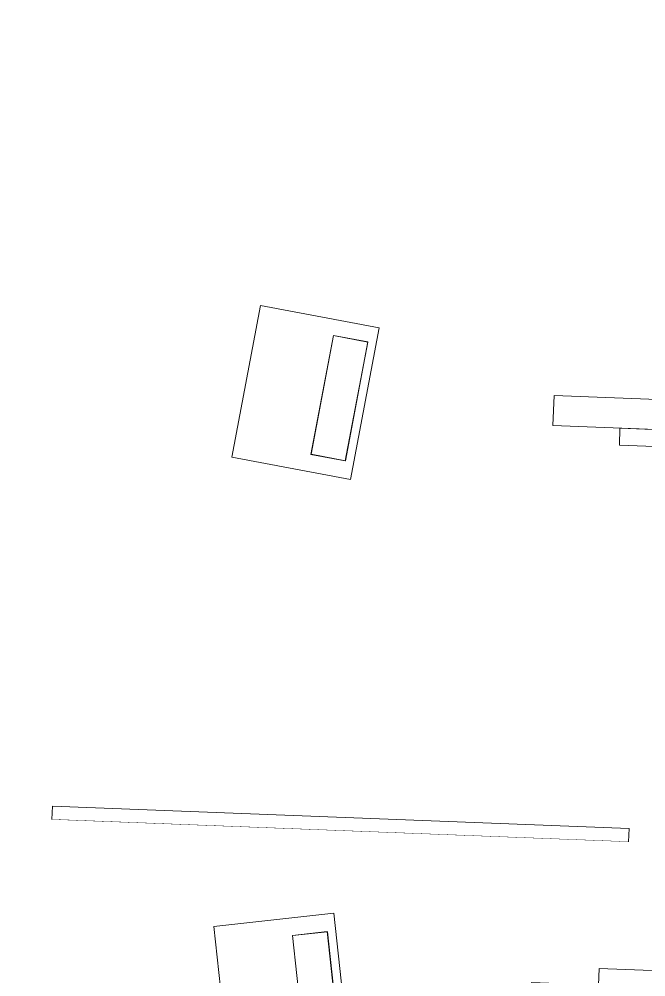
# Model space of a CAD drawing. Header units: millimetres. Extents: x 32078 to 83548, y -4690 to 56252.
# Drawn here: x 65167 to 66101, y 20306 to 21733 of the extents above; entities that cross this region are included whole.
import ezdxf

# ---------------------------------------------------------------- set-up
doc = ezdxf.new("R2010")
doc.units = ezdxf.units.MM
doc.header["$MEASUREMENT"] = 0
for name, color, linetype, lineweight in [('FURN-FILE', 211, 'Continuous', 0), ('FURN-STOR', 213, 'Continuous', 0), ('FURN-WKST', 42, 'Continuous', 13), ('FURN-WKST-SCRN', 92, 'Continuous', 13)]:
    doc.layers.add(name, color=color, linetype=linetype, lineweight=lineweight)

# ---------------------------------------------------------------- blocks, each defined once
blk = doc.blocks.new('*U354')
at = {"color": 0, "linetype": 'ByBlock', "lineweight": -2}
blk.add_wipeout([(-903.1903323073493, -65.17210588034504), (-887.7446711558005, 334.52957231422283), (910.9133117798488, 265.023579532477), (895.4676506283145, -134.67809866205425)], dxfattribs=at)
at = {"color": 0, "linetype": 'ByBlock', "lineweight": -2, "flags": 128}
for points in [[(30.79734058619943, 279.0191949113505), (31.56962920153455, 299.0042786063132), (890.9282280848711, 265.7958681477867), (890.155939469565, 245.8107844528095), (30.79734058619943, 279.0191949113505)], [(-883.2047982233125, -65.94441189899226), (-882.4325096080574, -45.95932820405869), (-23.07391072464816, -79.16773866259973), (-23.84619933996873, -99.15282235755149), (-883.2047982233125, -65.94441189899226)]]:
    blk.add_lwpolyline(points, close=True, dxfattribs=at)
blk = doc.blocks.new('Spine 1800x400_18')
at = {"color": 0, "linetype": 'ByBlock', "lineweight": -2, "extrusion": (0, 0, -1), "rotation": 2.212849044904996}
blk.add_blockref('*U354', (-900.0000621421932, 100.0019586063027), dxfattribs=at)
blk = doc.blocks.new('ws 2400_11')
at = {"color": 0, "linetype": 'ByBlock', "lineweight": -2}
blk.add_wipeout([(-0.0008488859166391194, 749.9999999995237), (2400.002431522466, 750.0027164382302), (2400.0032804084044, 0.0027164387067841744), (0, -3.637978807091713e-12)], dxfattribs=at)
blk = doc.blocks.new('ws 2400_14')
at = {"color": 0, "linetype": 'ByBlock', "lineweight": -2}
blk.add_wipeout([(-0.0008488859020872042, 749.9999999995234), (2400.0024315224655, 750.0027164382338), (2400.003280408404, 0.0027164387065568008), (-1.4551915228366852e-11, 0)], dxfattribs=at)
blk = doc.blocks.new('*U970')
at = {"color": 0, "linetype": 'ByBlock', "lineweight": -2, "flags": 128}
for points in [[(3.637875235297543, 105.9297435535045), (229.6395514689575, 63.21836622041155), (196.2132561646868, -113.6525108320347), (-29.78842006887498, -70.94113349886902), (3.637875235297543, 105.9297435535045)], [(-1.817887515913753, -63.13799520104658), (175.1252945630767, -96.57795521485968), (184.7994481938949, -45.38843445455132), (7.856266114846221, -11.94847444069455), (-1.817887515913753, -63.13799520104658)], [(-1.579579557292163, -63.5735482716118), (175.4262480723701, -96.68030883687607), (185.0040073696655, -45.47266476890945), (7.998179740017804, -12.3659042037616), (-1.579579557292163, -63.5735482716118)]]:
    blk.add_lwpolyline(points, close=True, dxfattribs=at)
blk = doc.blocks.new('*U974')
at = {"color": 0, "linetype": 'ByBlock', "lineweight": -2}
for p, q in [((-77.3504602601788, 248.9608467578073), (-77.92972024992196, 233.9718910320807)), ((7.036208975521731, 245.6996575158846), (-77.3504602601788, 248.9608467578073)), ((6.45694898570946, 230.7107017901581), (-77.92972024992196, 233.9718910320807)), ((-95.50056195680008, -220.6919439465055), (-96.07982194657234, -235.6808996721738)), ((-11.11389272112501, -223.95313318837), (-95.50056195680008, -220.6919439465055)), ((-11.69315271090818, -238.9420889140383), (-96.07982194657234, -235.6808996721738))]:
    blk.add_line(p, q, dxfattribs=at)
at = {"color": 0, "linetype": 'ByBlock', "lineweight": -2, "extrusion": (0, 0, -1), "flags": 128}
for points in [[(-80.3876017323164, 460.5289075268884), (-63.00983924708999, 10.86119856241567), (-107.9767064242405, 9.123418593037059), (-125.3544689094924, 458.7911275575316), (-80.3876017323164, 460.5289075268884)], [(-76.5258870413054, 360.6030174418265), (-66.87155390752378, 110.7870886486853), (-41.88996103139289, 111.7525219649833), (-51.54429416520725, 361.5684507581391), (-76.5258870413054, 360.6030174418265)], [(103.4398813457701, 291.22905686593), (37.70445010518233, 288.6886593941817), (41.46800191511647, 191.3028353341142), (107.2034331556752, 193.8432328058407), (103.4398813457701, 291.22905686593)], [(-47.19984427113377, 249.1512827838087), (-46.23441092546273, 224.1696899393282), (-6.263862322448404, 225.7143832149595), (-7.229295638757321, 250.6959760910395), (-47.19984427113377, 249.1512827838087)], [(-62.23750003566602, -9.123883177293465), (-44.85973755041414, -458.7915921418171), (-89.82660472747011, -460.5293721111666), (-107.2043672130494, -10.86166314670845), (-62.23750003566602, -9.123883177293465)], [(-58.37578534468412, -109.0497732624426), (-48.72145221087339, -358.8657020555402), (-23.73985933477161, -357.9002687392131), (-33.39419246852412, -108.084339946101), (-58.37578534468412, -109.0497732624426)], [(121.5899830423878, -178.4237338383537), (55.85455180179633, -180.9641313100437), (59.61810361176686, -278.3499553701258), (125.3535348523474, -275.8095578984357), (121.5899830423878, -178.4237338383537)], [(-29.04974257448703, -220.5015079204459), (-28.08430922881598, -245.4831007649118), (11.88623937417651, -243.9384074892514), (10.92080605785668, -218.9568146131278), (-29.04974257448703, -220.5015079204459)]]:
    blk.add_lwpolyline(points, close=True, dxfattribs=at)
blk = doc.blocks.new('wrk_73')
at = {"layer": 'FURN-FILE', "color": 0, "linetype": 'Continuous', "lineweight": 0, "extrusion": (0, 0, -1), "rotation": 92.21292925001441}
blk.add_blockref('*U970', (-1426.936658187195, 150.2067273224457), dxfattribs=at)
at = {"layer": 'FURN-FILE', "color": 0, "linetype": 'Continuous', "lineweight": 0, "rotation": 92.21320400544748}
blk.add_blockref('*U974', (599.7811701461906, 152.5824639066705), dxfattribs=at)
at = {"color": 0, "linetype": 'Continuous', "lineweight": 0}
blk.add_wipeout([(1699.9984720042778, 1350.0019241405898), (1249.998472004547, 1350.0014148090268), (1249.9991511132541, 750.0014148093906), (1699.9991511129922, 750.0019241409536)], dxfattribs=at).dxf.layer = 'FURN-FILE'
at = {"color": 0}
blk.add_wipeout([(1249.9984720045472, 1350.0014148090268), (1699.9991511129924, 1350.0014148090268), (1699.9991511129924, 750.0019241409536), (1249.99847200454, 750.0019241409536)], dxfattribs=at).dxf.layer = 'FURN-STOR'
blk = doc.blocks.new('*U994')
at = {"color": 0, "linetype": 'ByBlock', "lineweight": -2, "extrusion": (0, 0, -1), "flags": 128}
for points in [[(-3.637875235297543, 105.9297435535045), (-229.6395514689575, 63.21836622041155), (-196.2132561646868, -113.6525108320347), (29.78842006887862, -70.94113349886902), (-3.637875235297543, 105.9297435535045)], [(1.817887515913753, -63.13799520103203), (-175.1252945630804, -96.57795521485968), (-184.7994481938949, -45.38843445454404), (-7.856266114846221, -11.94847444069455), (1.817887515913753, -63.13799520103203)], [(1.579579557292163, -63.57354827160452), (-175.4262480723737, -96.68030883687607), (-185.0040073696618, -45.47266476890945), (-7.998179740014166, -12.36590420374705), (1.579579557292163, -63.57354827160452)]]:
    blk.add_lwpolyline(points, close=True, dxfattribs=at)
blk = doc.blocks.new('*U998')
at = {"color": 0, "linetype": 'ByBlock', "lineweight": -2}
for p, q in [((-77.3504602601788, 248.9608467578219), (-77.9297202499256, 233.9718910321099)), ((7.036208975521731, 245.6996575158992), (-77.3504602601788, 248.9608467578219)), ((6.456948985713097, 230.7107017901872), (-77.9297202499256, 233.9718910321099)), ((-95.50056195679281, -220.6919439464837), (-96.07982194657234, -235.6808996721666)), ((-11.11389272112865, -223.9531331883481), (-95.50056195679281, -220.6919439464837)), ((-11.69315271090454, -238.9420889140165), (-96.07982194657234, -235.6808996721666))]:
    blk.add_line(p, q, dxfattribs=at)
at = {"color": 0, "linetype": 'ByBlock', "lineweight": -2, "flags": 128}
for points in [[(80.38760173231276, 460.5289075269102), (63.00983924708999, 10.86119856243022), (107.9767064242405, 9.123418593066162), (125.3544689094924, 458.7911275575461), (80.38760173231276, 460.5289075269102)], [(76.5258870413054, 360.6030174418411), (66.87155390752378, 110.7870886486926), (41.88996103139289, 111.7525219650124), (51.54429416520725, 361.5684507581609), (76.5258870413054, 360.6030174418411)], [(-103.4398813457665, 291.2290568659664), (-37.70445010517869, 288.6886593942036), (-41.46800191511647, 191.302835334136), (-107.2034331556752, 193.8432328058552), (-103.4398813457665, 291.2290568659664)], [(47.19984427113377, 249.151282783816), (46.23441092546636, 224.1696899393428), (6.263862322444766, 225.7143832149595), (7.229295638760959, 250.6959760910686), (47.19984427113377, 249.151282783816)], [(62.23750003566602, -9.123883177278913), (44.85973755041414, -458.7915921418025), (89.82660472747011, -460.5293721111666), (107.204367213053, -10.86166314668662), (62.23750003566602, -9.123883177278913)], [(58.37578534468776, -109.0497732624208), (48.72145221086976, -358.8657020555111), (23.73985933477525, -357.9002687391912), (33.39419246852776, -108.0843399460719), (58.37578534468776, -109.0497732624208)], [(-121.5899830423878, -178.4237338383391), (-55.85455180179997, -180.9641313100146), (-59.61810361176322, -278.3499553701113), (-125.353534852351, -275.8095578984212), (-121.5899830423878, -178.4237338383391)], [(29.04974257448339, -220.5015079204168), (28.08430922881598, -245.48310076489), (-11.88623937417287, -243.9384074892296), (-10.92080605786032, -218.956814613106), (29.04974257448339, -220.5015079204168)]]:
    blk.add_lwpolyline(points, close=True, dxfattribs=at)
blk = doc.blocks.new('wrk_77')
at = {"layer": 'FURN-FILE', "color": 0, "linetype": 'Continuous', "lineweight": 0, "extrusion": (0, 0, -1), "rotation": 92.21292925001437}
blk.add_blockref('*U994', (-1426.936658187202, 150.2067273224457), dxfattribs=at)
at = {"layer": 'FURN-FILE', "color": 0, "linetype": 'Continuous', "lineweight": 0, "rotation": 92.21320400544748}
blk.add_blockref('*U998', (599.7811701462051, 152.5824639066668), dxfattribs=at)

msp = doc.modelspace()

# ---------------------------------------------------------------- block references
at = {"layer": 'FURN-WKST-SCRN', "extrusion": (0, 0, -1), "rotation": 2.213139155339487}
msp.add_blockref('Spine 1800x400_18', (-66994.43464842718, 20471.56577098523), dxfattribs=at)

# ---------------------------------------------------------------- next in the draw order: block references
at = {"layer": 'FURN-WKST', "extrusion": (0, 0, -1), "rotation": 2.213139155339487}
msp.add_blockref('ws 2400_11', (-67609.4376842689, 20848.09892458461), dxfattribs=at)
at = {"layer": 'FURN-WKST', "rotation": 177.7868608446605}
msp.add_blockref('ws 2400_14', (67593.99044318251, 20448.38546808937), dxfattribs=at)

# ---------------------------------------------------------------- next in the draw order: block references
at = {"layer": 'FURN-FILE', "linetype": 'Continuous', "lineweight": 0, "extrusion": (0, 0, -1), "rotation": 2.213139155339487}
msp.add_blockref('wrk_73', (-67009.89157819956, 20871.263418742), dxfattribs=at)
at = {"layer": 'FURN-FILE', "linetype": 'Continuous', "lineweight": 0, "rotation": 177.7868608446605}
msp.add_blockref('wrk_77', (66994.4447567156, 20471.56081989671), dxfattribs=at)

doc.saveas('drawing.dxf')
